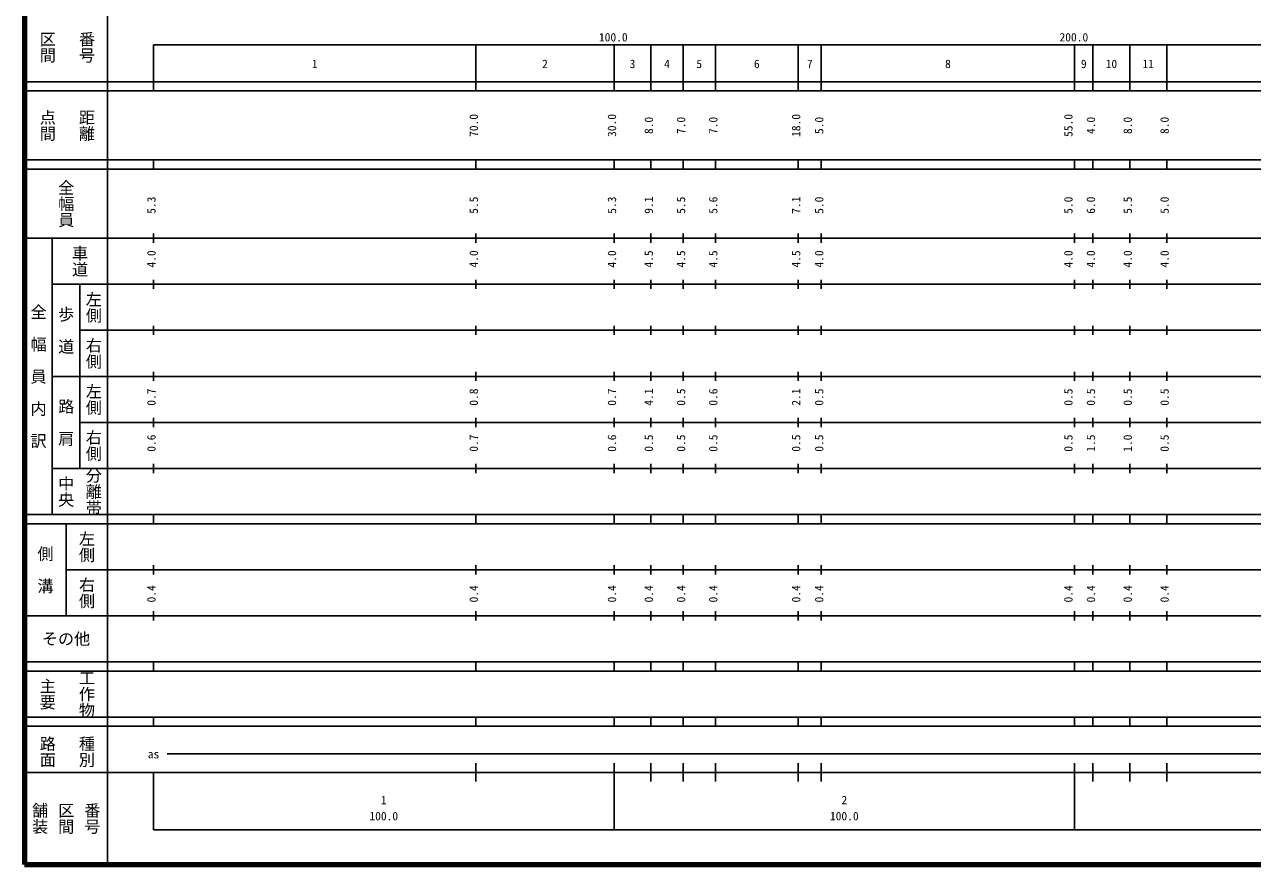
# Model space of a CAD drawing. Units: millimetres on the paper, enlarged 1000 times. Extents: x 40000 to 680000, y 20000 to 380000.
# Drawn here: x 40000 to 306624, y 20000 to 202409 of the extents above; entities that cross this region are included whole.
import ezdxf
from ezdxf.enums import TextEntityAlignment as Align

# ---------------------------------------------------------------- set-up
doc = ezdxf.new("R2010")
doc.units = ezdxf.units.MM
doc.header["$LTSCALE"] = 1000
doc.layers.add('M-TTL', color=2, linetype='Continuous', lineweight=140)
doc.layers.add('M-TTL-BAND', color=7, linetype='Continuous', lineweight=25)
doc.styles.add('@ＭＳ ゴシック', font='')
doc.styles.add('ＭＳ ゴシック', font='')
doc.styles.get('@ＭＳ ゴシック').set_extended_font_data('@MS Gothic')
doc.styles.get('ＭＳ ゴシック').set_extended_font_data('MS Gothic')

msp = doc.modelspace()

# ---------------------------------------------------------------- linework, layer by layer
at = {"layer": 'M-TTL'}
for p, q in [((40000, 380000), (40000, 20000)), ((40000, 20000), (680000, 20000))]:
    msp.add_line(p, q, dxfattribs=at)
at = {"layer": 'M-TTL-BAND'}
for p, q in [((58000, 370000), (58000, 20000)), ((68000, 198000), (579000, 198000)), ((68000, 198000), (68000, 188000)), ((138000, 188000), (138000, 198000)), ((168000, 188000), (168000, 198000)), ((176000, 188000), (176000, 198000)), ((183000, 188000), (183000, 198000)), ((190000, 188000), (190000, 198000)), ((208000, 188000), (208000, 198000)), ((213000, 188000), (213000, 198000)), ((268000, 188000), (268000, 198000)), ((272000, 188000), (272000, 198000)), ((280000, 188000), (280000, 198000)), ((288000, 188000), (288000, 198000)), ((40000, 190000), (579000, 190000)), ((40000, 188000), (579000, 188000)), ((40000, 173000), (579000, 173000)), ((40000, 171000), (579000, 171000)), ((68000, 171000), (68000, 173000)), ((138000, 171000), (138000, 173000)), ((168000, 171000), (168000, 173000)), ((176000, 171000), (176000, 173000)), ((183000, 171000), (183000, 173000)), ((190000, 171000), (190000, 173000)), ((208000, 171000), (208000, 173000)), ((213000, 171000), (213000, 173000)), ((268000, 171000), (268000, 173000)), ((272000, 171000), (272000, 173000)), ((280000, 171000), (280000, 173000)), ((288000, 171000), (288000, 173000)), ((40000, 156000), (579000, 156000)), ((46000, 96000), (46000, 156000)), ((68000, 155000), (68000, 157000)), ((138000, 155000), (138000, 157000)), ((168000, 155000), (168000, 157000)), ((176000, 155000), (176000, 157000)), ((183000, 155000), (183000, 157000)), ((190000, 155000), (190000, 157000)), ((208000, 155000), (208000, 157000)), ((213000, 155000), (213000, 157000)), ((268000, 155000), (268000, 157000)), ((272000, 155000), (272000, 157000)), ((280000, 155000), (280000, 157000)), ((288000, 155000), (288000, 157000)), ((68000, 145000), (68000, 147000)), ((138000, 145000), (138000, 147000)), ((168000, 145000), (168000, 147000)), ((176000, 145000), (176000, 147000)), ((183000, 145000), (183000, 147000)), ((190000, 145000), (190000, 147000)), ((208000, 145000), (208000, 147000)), ((213000, 145000), (213000, 147000)), ((268000, 145000), (268000, 147000)), ((272000, 145000), (272000, 147000)), ((280000, 145000), (280000, 147000)), ((288000, 145000), (288000, 147000)), ((46000, 146000), (579000, 146000)), ((52000, 146000), (52000, 106000)), ((52000, 136000), (579000, 136000)), ((68000, 135000), (68000, 137000)), ((138000, 135000), (138000, 137000)), ((168000, 135000), (168000, 137000)), ((176000, 135000), (176000, 137000)), ((183000, 135000), (183000, 137000)), ((190000, 135000), (190000, 137000)), ((208000, 135000), (208000, 137000)), ((213000, 135000), (213000, 137000)), ((268000, 135000), (268000, 137000)), ((272000, 135000), (272000, 137000)), ((280000, 135000), (280000, 137000)), ((288000, 135000), (288000, 137000)), ((46000, 126000), (579000, 126000)), ((68000, 125000), (68000, 127000)), ((138000, 125000), (138000, 127000)), ((168000, 125000), (168000, 127000)), ((176000, 125000), (176000, 127000)), ((183000, 125000), (183000, 127000)), ((190000, 125000), (190000, 127000)), ((208000, 125000), (208000, 127000)), ((213000, 125000), (213000, 127000)), ((268000, 125000), (268000, 127000)), ((272000, 125000), (272000, 127000)), ((280000, 125000), (280000, 127000)), ((288000, 125000), (288000, 127000)), ((52000, 116000), (579000, 116000)), ((68000, 115000), (68000, 117000)), ((138000, 115000), (138000, 117000)), ((168000, 115000), (168000, 117000)), ((176000, 115000), (176000, 117000)), ((183000, 115000), (183000, 117000)), ((190000, 115000), (190000, 117000)), ((208000, 115000), (208000, 117000)), ((213000, 115000), (213000, 117000)), ((268000, 115000), (268000, 117000)), ((272000, 115000), (272000, 117000)), ((280000, 115000), (280000, 117000)), ((288000, 115000), (288000, 117000)), ((68000, 105000), (68000, 107000)), ((138000, 105000), (138000, 107000)), ((168000, 105000), (168000, 107000)), ((176000, 105000), (176000, 107000)), ((183000, 105000), (183000, 107000)), ((190000, 105000), (190000, 107000)), ((208000, 105000), (208000, 107000)), ((213000, 105000), (213000, 107000)), ((268000, 105000), (268000, 107000)), ((272000, 105000), (272000, 107000)), ((280000, 105000), (280000, 107000)), ((288000, 105000), (288000, 107000)), ((46000, 106000), (579000, 106000)), ((40000, 96000), (579000, 96000)), ((68000, 94000), (68000, 96000)), ((138000, 94000), (138000, 96000)), ((168000, 94000), (168000, 96000)), ((176000, 94000), (176000, 96000)), ((183000, 94000), (183000, 96000)), ((190000, 94000), (190000, 96000)), ((208000, 94000), (208000, 96000)), ((213000, 94000), (213000, 96000)), ((268000, 94000), (268000, 96000)), ((272000, 94000), (272000, 96000)), ((280000, 94000), (280000, 96000)), ((288000, 94000), (288000, 96000)), ((40000, 94000), (579000, 94000)), ((49000, 94000), (49000, 74000)), ((49000, 84000), (579000, 84000)), ((68000, 83000), (68000, 85000)), ((138000, 83000), (138000, 85000)), ((168000, 83000), (168000, 85000)), ((176000, 83000), (176000, 85000)), ((183000, 83000), (183000, 85000)), ((190000, 83000), (190000, 85000)), ((208000, 83000), (208000, 85000)), ((213000, 83000), (213000, 85000)), ((268000, 83000), (268000, 85000)), ((272000, 83000), (272000, 85000)), ((280000, 83000), (280000, 85000)), ((288000, 83000), (288000, 85000)), ((68000, 73000), (68000, 75000)), ((138000, 73000), (138000, 75000)), ((168000, 73000), (168000, 75000)), ((176000, 73000), (176000, 75000)), ((183000, 73000), (183000, 75000)), ((190000, 73000), (190000, 75000)), ((208000, 73000), (208000, 75000)), ((213000, 73000), (213000, 75000)), ((268000, 73000), (268000, 75000)), ((272000, 73000), (272000, 75000)), ((280000, 73000), (280000, 75000)), ((288000, 73000), (288000, 75000)), ((40000, 74000), (579000, 74000)), ((40000, 64000), (579000, 64000)), ((68000, 62000), (68000, 64000)), ((138000, 62000), (138000, 64000)), ((168000, 62000), (168000, 64000)), ((176000, 62000), (176000, 64000)), ((183000, 62000), (183000, 64000)), ((190000, 62000), (190000, 64000)), ((208000, 62000), (208000, 64000)), ((213000, 62000), (213000, 64000)), ((268000, 62000), (268000, 64000)), ((272000, 62000), (272000, 64000)), ((280000, 62000), (280000, 64000)), ((288000, 62000), (288000, 64000)), ((40000, 62000), (579000, 62000)), ((40000, 52000), (579000, 52000)), ((68000, 50000), (68000, 52000)), ((138000, 50000), (138000, 52000)), ((168000, 50000), (168000, 52000)), ((176000, 50000), (176000, 52000)), ((183000, 50000), (183000, 52000)), ((190000, 50000), (190000, 52000)), ((208000, 50000), (208000, 52000)), ((213000, 50000), (213000, 52000)), ((268000, 50000), (268000, 52000)), ((272000, 50000), (272000, 52000)), ((280000, 50000), (280000, 52000)), ((288000, 50000), (288000, 52000)), ((40000, 50000), (579000, 50000)), ((71000, 44000), (417800, 44000)), ((40000, 40000), (579000, 40000)), ((68000, 40000), (68000, 27500)), ((138000, 38000), (138000, 42000)), ((168000, 27500), (168000, 42000)), ((176000, 38000), (176000, 42000)), ((183000, 38000), (183000, 42000)), ((190000, 38000), (190000, 42000)), ((208000, 38000), (208000, 42000)), ((213000, 38000), (213000, 42000)), ((268000, 27500), (268000, 42000)), ((272000, 38000), (272000, 42000)), ((280000, 38000), (280000, 42000)), ((288000, 38000), (288000, 42000)), ((68000, 27500), (579000, 27500))]:
    msp.add_line(p, q, dxfattribs=at)

# ---------------------------------------------------------------- texts
at = {"layer": 'M-TTL-BAND', "style": '@ＭＳ ゴシック'}
for s, p in [('区間', (45000, 197500)), ('番号', (53500, 197500)), ('点間', (45000, 180500)), ('距離', (53500, 180500)), ('全幅員', (49000, 163500)), ('車道', (52000, 151000)), ('左側', (55000, 141000)), ('全\u3000幅\u3000員\u3000内\u3000訳', (43000, 126000)), ('歩\u3000道', (49000, 136000)), ('右側', (55000, 131000)), ('左側', (55000, 121000)), ('路\u3000肩', (49000, 116000)), ('右側', (55000, 111000)), ('中央', (49000, 101000)), ('分離帯', (55000, 101000)), ('左側', (53500, 89000)), ('側\u3000溝', (44500, 84000)), ('右側', (53500, 79000)), ('工作物', (53500, 57000)), ('主要', (45000, 57000)), ('路面', (45000, 44500)), ('種別', (53500, 44500)), ('舗装', (43333, 30000)), ('区間', (49000, 30000)), ('番号', (54667, 30000))]:
    msp.add_text(s, height=2566, rotation=270, dxfattribs=at).set_placement(p, align=Align.MIDDLE_CENTER)
at = {"layer": 'M-TTL-BAND', "style": 'ＭＳ ゴシック'}
for s, p in [('100.0', (167844, 198195)), ('200.0', (267844, 198195)), ('1', (103000, 192405)), ('2', (153000, 192405)), ('3', (172000, 192405)), ('4', (179500, 192405)), ('5', (186500, 192405)), ('6', (199000, 192405)), ('7', (210500, 192405)), ('8', (240500, 192405)), ('9', (270000, 192405)), ('10', (276000, 192405)), ('11', (284000, 192405)), ('as', (68000, 42500)), ('1', (118000, 32523)), ('2', (218000, 32523)), ('100.0', (118000, 29033)), ('100.0', (218000, 29033))]:
    msp.add_text(s, height=1833, dxfattribs=at).set_placement(p, align=Align.BOTTOM_CENTER)
for s, p in [('70.0', (139000, 180500)), ('30.0', (169000, 180500)), ('8.0', (177000, 180500)), ('7.0', (184000, 180500)), ('7.0', (191000, 180500)), ('18.0', (209000, 180500)), ('5.0', (214000, 180500)), ('55.0', (268111, 180500)), ('4.0', (273000, 180500)), ('8.0', (281000, 180500)), ('8.0', (289000, 180500)), ('5.3', (69000, 163174)), ('5.5', (139000, 163174)), ('5.3', (169000, 163174)), ('9.1', (177000, 163174)), ('5.5', (184000, 163174)), ('5.6', (191000, 163174)), ('7.1', (209000, 163174)), ('5.0', (214000, 163174)), ('5.0', (268111, 163174)), ('6.0', (273000, 163174)), ('5.5', (281000, 163174)), ('5.0', (289000, 163174)), ('4.0', (69000, 151500)), ('4.0', (139000, 151500)), ('4.0', (169000, 151500)), ('4.5', (177000, 151500)), ('4.5', (184000, 151500)), ('4.5', (191000, 151500)), ('4.5', (209000, 151500)), ('4.0', (214000, 151500)), ('4.0', (268111, 151500)), ('4.0', (273000, 151500)), ('4.0', (281000, 151500)), ('4.0', (289000, 151500)), ('0.7', (69000, 121500)), ('0.8', (139000, 121500)), ('0.7', (169000, 121500)), ('4.1', (177000, 121500)), ('0.5', (184000, 121500)), ('0.6', (191000, 121500)), ('2.1', (209000, 121500)), ('0.5', (214000, 121500)), ('0.5', (268111, 121500)), ('0.5', (273000, 121500)), ('0.5', (281000, 121500)), ('0.5', (289000, 121500)), ('0.6', (69000, 111500)), ('0.7', (139000, 111500)), ('0.6', (169000, 111500)), ('0.5', (177000, 111500)), ('0.5', (184000, 111500)), ('0.5', (191000, 111500)), ('0.5', (209000, 111500)), ('0.5', (214000, 111500)), ('0.5', (268111, 111500)), ('1.5', (273000, 111500)), ('1.0', (281000, 111500)), ('0.5', (289000, 111500)), ('0.4', (69000, 78764)), ('0.4', (139000, 78764)), ('0.4', (169000, 78764)), ('0.4', (177000, 78764)), ('0.4', (184000, 78764)), ('0.4', (191000, 78764)), ('0.4', (209000, 78764)), ('0.4', (214000, 78764)), ('0.4', (268111, 78764)), ('0.4', (273000, 78764)), ('0.4', (281000, 78764)), ('0.4', (289000, 78764))]:
    msp.add_text(s, height=1833, rotation=90, dxfattribs=at).set_placement(p, align=Align.BOTTOM_CENTER)
msp.add_text('その他', height=2566, dxfattribs=at).set_placement((49000, 69000), align=Align.MIDDLE_CENTER)

doc.saveas('drawing.dxf')
